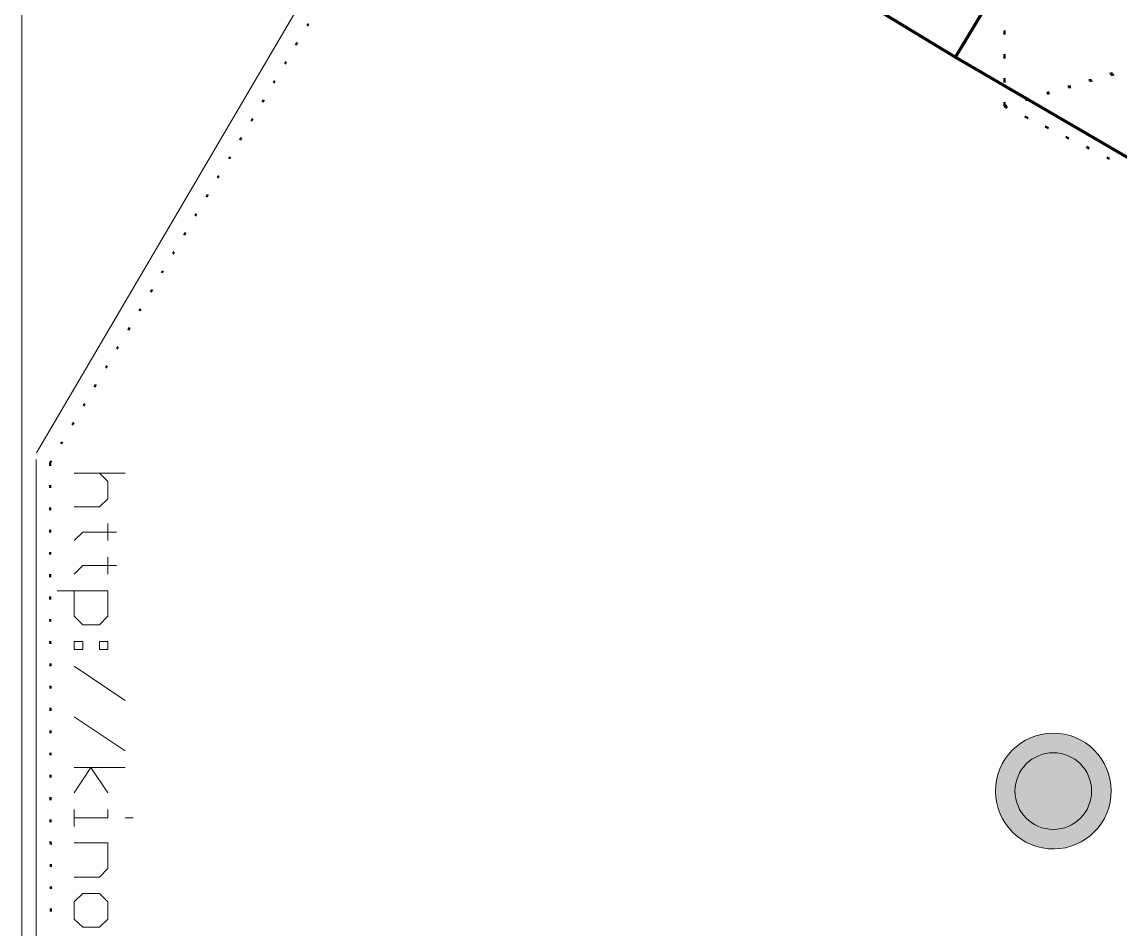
# Model space of a CAD drawing. Header units: millimetres. Extents: x 62.1 to 137.4, y 80.8 to 158.7.
# Drawn here: x 62.42 to 90.5, y 104.09 to 127.28 of the extents above; entities that cross this region are included whole.
import ezdxf

# ---------------------------------------------------------------- set-up
doc = ezdxf.new("R2010")
doc.units = ezdxf.units.MM
doc.header["$MEASUREMENT"] = 0
doc.layers.add('レイヤー 1', color=7, linetype='Continuous', lineweight=0)

msp = doc.modelspace()

# ---------------------------------------------------------------- hatches: boundary and pattern name
at = {"layer": 'レイヤー 1'}
h = msp.add_hatch(color=122, dxfattribs=at)
edge = h.paths.add_edge_path()
edge.add_ellipse((88.796, 107.617), major_axis=(0.28, 1.453), ratio=0.999998, start_angle=0, end_angle=360)
h = msp.add_hatch(color=122, dxfattribs=at)
edge = h.paths.add_edge_path()
edge.add_ellipse((88.796, 107.617), major_axis=(0.28, 1.453), ratio=0.999998, start_angle=0, end_angle=360)

# ---------------------------------------------------------------- linework, layer by layer
at = {"layer": 'レイヤー 1', "color": 7, "lineweight": 9}
for p, q in [((62.799, 116.269), (87.545, 158.454)), ((62.789, 81.359), (62.789, 116.092))]:
    msp.add_line(p, q, dxfattribs=at)
at = {"layer": 'レイヤー 1', "color": 140, "lineweight": 211}
for p, q in [((86.294, 126.38), (90.047, 132.634)), ((81.916, 129.049), (86.294, 126.38)), ((86.294, 126.38), (101.597, 117.457))]:
    msp.add_line(p, q, dxfattribs=at)
at = {"layer": 'レイヤー 1', "color": 140, "lineweight": 50}
for p, q in [((69.72, 127.183), (69.752, 127.235)), ((87.545, 127.068), (87.545, 126.964)), ((69.429, 126.693), (69.46, 126.755)), ((87.545, 126.463), (87.545, 126.349)), ((69.147, 126.213), (69.178, 126.265)), ((87.545, 125.848), (87.545, 125.734)), ((89.703, 125.796), (89.766, 125.807)), ((90.245, 125.953), (90.308, 125.973)), ((90.266, 125.921), (90.339, 125.942)), ((68.855, 125.723), (68.887, 125.775)), ((89.171, 125.629), (89.234, 125.64)), ((89.182, 125.609), (89.244, 125.619)), ((89.724, 125.765), (89.786, 125.786)), ((68.574, 125.233), (68.605, 125.296)), ((87.545, 125.233), (87.545, 125.129)), ((88.087, 125.296), (88.15, 125.317)), ((88.087, 125.285), (88.16, 125.306)), ((88.629, 125.463), (88.692, 125.484)), ((88.64, 125.442), (88.702, 125.463)), ((87.545, 125.129), (87.608, 125.15)), ((87.545, 125.129), (87.608, 125.15)), ((87.618, 125.087), (87.545, 125.129)), ((68.282, 124.754), (68.324, 124.806)), ((88.15, 124.827), (88.066, 124.869)), ((88.671, 124.566), (88.588, 124.608)), ((68, 124.264), (68.032, 124.326)), ((89.192, 124.306), (89.119, 124.347)), ((67.719, 123.784), (67.75, 123.837)), ((89.713, 124.045), (89.641, 124.087)), ((90.235, 123.784), (90.162, 123.816)), ((67.427, 123.295), (67.458, 123.347)), ((67.146, 122.805), (67.177, 122.867)), ((66.854, 122.325), (66.885, 122.377)), ((66.572, 121.835), (66.604, 121.898)), ((66.281, 121.356), (66.312, 121.408)), ((65.999, 120.866), (66.03, 120.918)), ((65.718, 120.376), (65.749, 120.438)), ((65.426, 119.896), (65.457, 119.948)), ((65.144, 119.406), (65.176, 119.469)), ((64.852, 118.927), (64.884, 118.979)), ((64.571, 118.437), (64.602, 118.489)), ((64.279, 117.947), (64.31, 118.01)), ((63.998, 117.468), (64.029, 117.52)), ((63.706, 116.978), (63.748, 117.04)), ((63.424, 116.498), (63.456, 116.55)), ((63.143, 116.008), (63.174, 116.06)), ((63.143, 115.935), (63.143, 116.008)), ((63.143, 115.372), (63.143, 115.435)), ((63.143, 114.799), (63.143, 114.872)), ((63.143, 114.226), (63.143, 114.299)), ((63.143, 113.663), (63.143, 113.725)), ((63.143, 113.09), (63.143, 113.162)), ((63.143, 112.516), (63.143, 112.589)), ((63.143, 111.953), (63.143, 112.016)), ((63.153, 111.38), (63.143, 111.453)), ((63.153, 110.807), (63.153, 110.88)), ((63.153, 110.244), (63.153, 110.306)), ((63.153, 109.67), (63.153, 109.743)), ((63.153, 109.097), (63.153, 109.17)), ((63.153, 108.534), (63.153, 108.597)), ((63.153, 107.961), (63.153, 108.034)), ((63.153, 107.388), (63.153, 107.461)), ((63.153, 106.825), (63.153, 106.887)), ((63.164, 106.251), (63.153, 106.324)), ((63.164, 105.678), (63.164, 105.751)), ((63.164, 105.115), (63.164, 105.178)), ((63.164, 104.542), (63.164, 104.615))]:
    msp.add_line(p, q, dxfattribs=at)
at = {"layer": 'レイヤー 1', "color": 253, "lineweight": 20}
for p, q in [((65.061, 115.748), (63.758, 115.748)), ((64.404, 115.748), (64.623, 115.529)), ((64.623, 115.529), (64.623, 115.091)), ((64.404, 114.882), (63.758, 114.882)), ((64.623, 115.091), (64.404, 114.882)), ((64.623, 114.455), (64.623, 114.028)), ((63.977, 114.236), (63.758, 114.028)), ((64.842, 114.236), (63.977, 114.236)), ((64.623, 113.6), (64.623, 113.162)), ((63.977, 113.381), (63.758, 113.162)), ((64.842, 113.381), (63.977, 113.381)), ((63.32, 112.735), (64.623, 112.735)), ((63.758, 112.089), (63.758, 112.735)), ((64.623, 112.735), (64.623, 112.089)), ((63.977, 111.87), (63.758, 112.089)), ((64.623, 112.089), (64.404, 111.87)), ((64.404, 111.87), (63.977, 111.87)), ((63.758, 111.234), (63.758, 111.443)), ((63.758, 111.443), (63.977, 111.443)), ((63.977, 111.234), (63.758, 111.234)), ((63.977, 111.443), (63.977, 111.234)), ((64.404, 111.234), (64.404, 111.443)), ((64.404, 111.443), (64.623, 111.443)), ((64.623, 111.234), (64.404, 111.234)), ((64.623, 111.443), (64.623, 111.234)), ((63.758, 110.807), (65.061, 109.931)), ((63.758, 109.514), (65.061, 108.649)), ((63.758, 108.222), (65.061, 108.222)), ((63.758, 107.575), (64.185, 108.222)), ((64.185, 108.222), (64.623, 107.575)), ((63.758, 107.148), (63.758, 106.71)), ((64.623, 107.148), (64.623, 106.929)), ((64.623, 106.929), (63.758, 106.929)), ((65.269, 106.929), (65.061, 106.929)), ((63.758, 106.293), (64.623, 106.293)), ((64.623, 106.293), (64.623, 105.636)), ((64.623, 105.636), (64.404, 105.418)), ((64.404, 105.418), (63.758, 105.418)), ((63.977, 105.001), (63.758, 104.782)), ((63.758, 104.782), (63.758, 104.344)), ((64.404, 105.001), (63.977, 105.001)), ((64.623, 104.782), (64.404, 105.001)), ((64.623, 104.344), (64.623, 104.782)), ((63.758, 104.344), (63.977, 104.135)), ((64.404, 104.135), (64.623, 104.344)), ((63.977, 104.135), (64.404, 104.135))]:
    msp.add_line(p, q, dxfattribs=at)
at = {"layer": 'レイヤー 1'}
msp.add_lwpolyline([(62.424, 158.663), (137.424, 158.663), (137.424, 80.765), (62.424, 80.765)], close=True, dxfattribs=at)
msp.add_circle((88.796, 107.617), 0.98, dxfattribs=at)
msp.add_circle((88.796, 107.617), 0.98, dxfattribs=at)
at = {"layer": 'レイヤー 1', "color": 7, "lineweight": 0}
msp.add_circle((88.796, 107.617), 0.98, dxfattribs=at)
msp.add_circle((88.796, 107.617), 0.98, dxfattribs=at)
at = {"layer": 'レイヤー 1'}
msp.add_ellipse((88.796, 107.617), major_axis=(0.28, 1.453), ratio=0.999998, dxfattribs=at)
msp.add_ellipse((88.796, 107.617), major_axis=(0.28, 1.453), ratio=0.999998, dxfattribs=at)
at = {"layer": 'レイヤー 1', "color": 122, "lineweight": 0}
msp.add_ellipse((88.796, 107.617), major_axis=(0.28, 1.453), ratio=0.999998, dxfattribs=at)
msp.add_ellipse((88.796, 107.617), major_axis=(0.28, 1.453), ratio=0.999998, dxfattribs=at)

doc.saveas('drawing.dxf')
